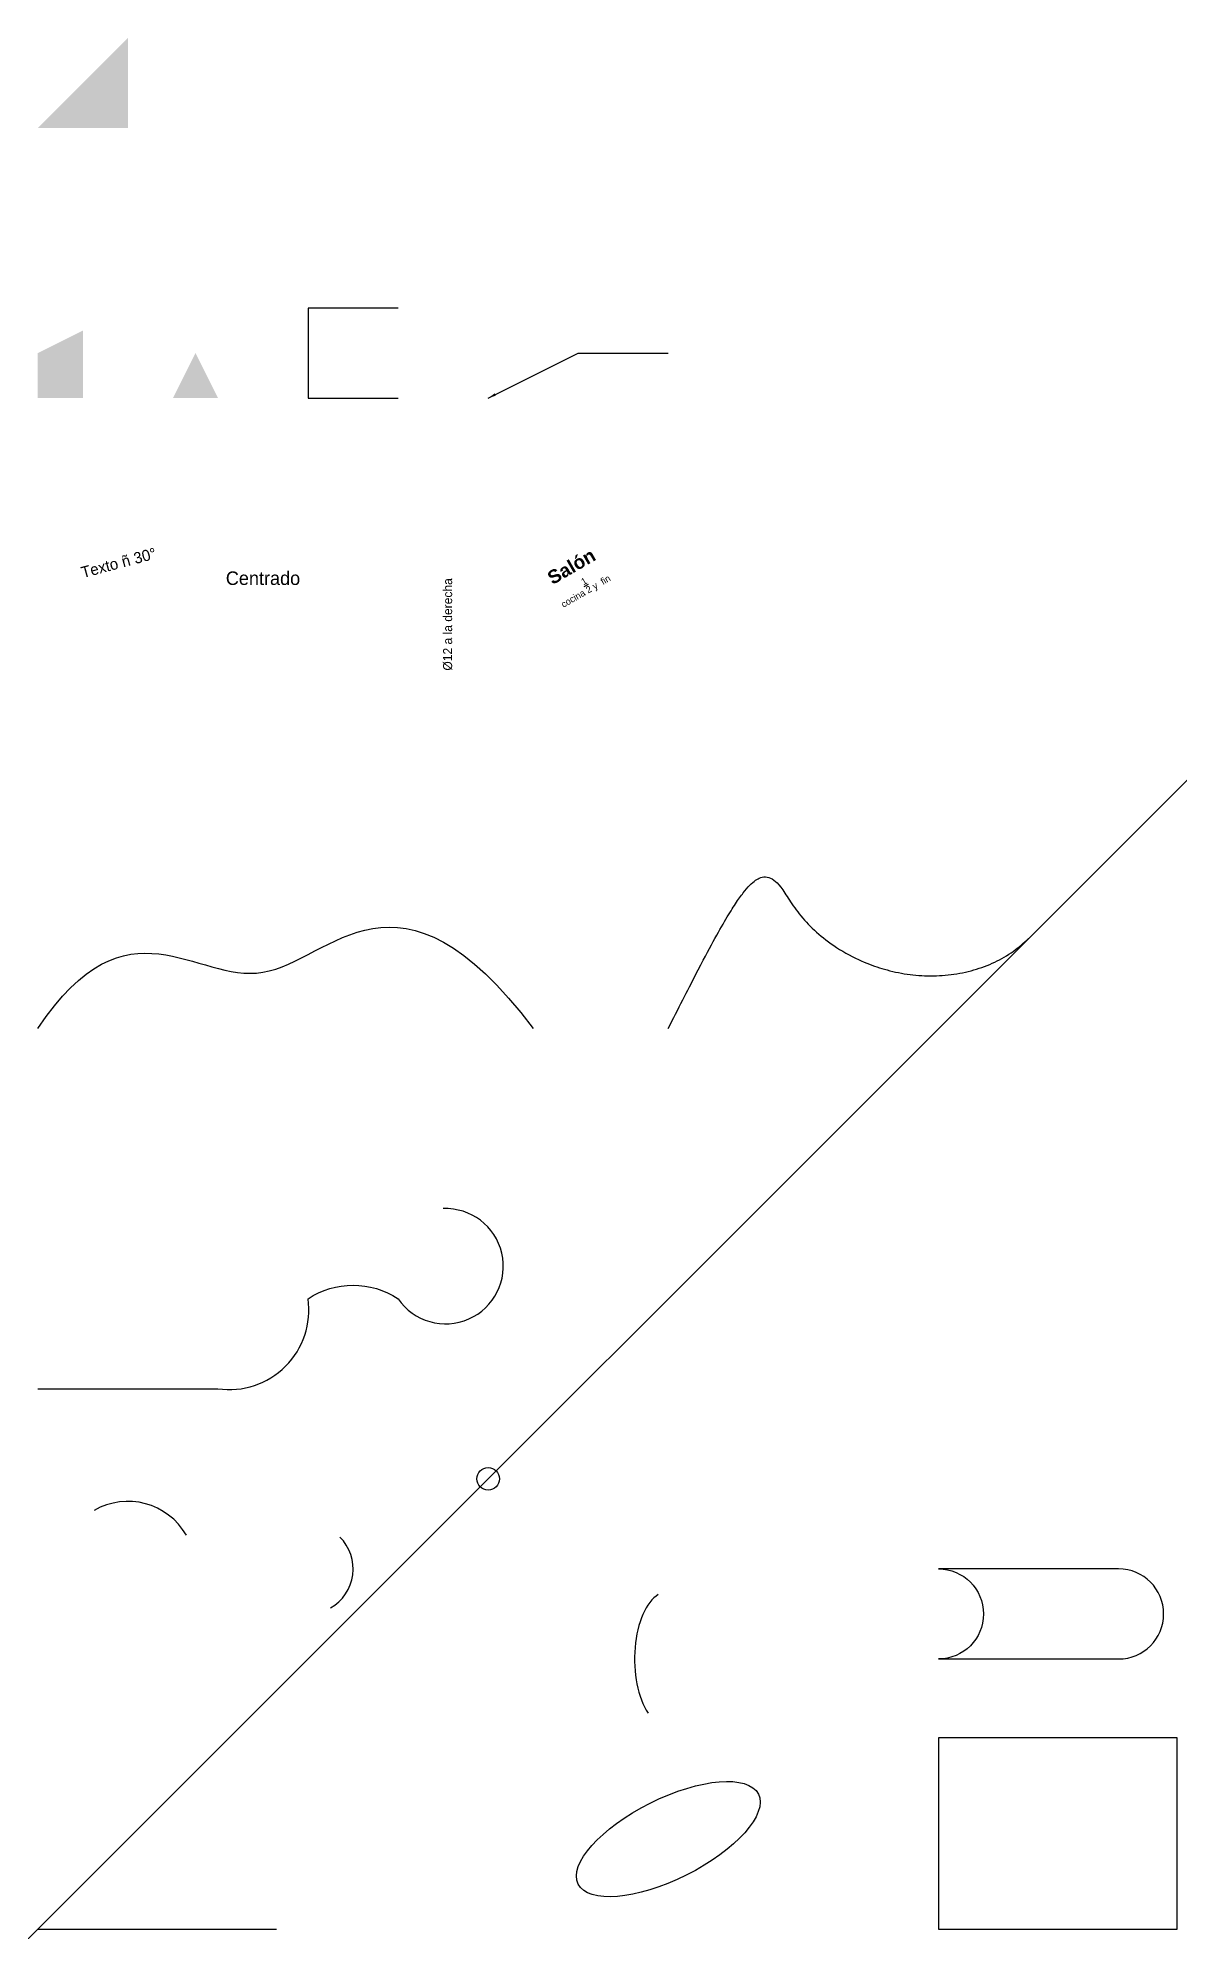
# Model space of a CAD drawing. Header units: metres. Extents: x 0 to 25.3, y 0 to 42.
import ezdxf
from ezdxf.enums import TextEntityAlignment as Align

# ---------------------------------------------------------------- set-up
doc = ezdxf.new("R2010")
doc.units = ezdxf.units.M
doc.styles.add('OpenSansCondensed-Light', font='OpenSansCondensed-Light.ttf')
doc.dimstyles.new('EZDXF', dxfattribs={"dimtxt": 0.25, "dimasz": 0.175, "dimexe": 0.375, "dimexo": 0.125, "dimgap": 0.1, "dimtad": 1, "dimlfac": 100, "dimzin": 12, "dimdsep": 46, "dimtxsty": 'OpenSansCondensed-Light', "dimblk": 'ARCHTICK', "dimcen": 2.5, "dimazin": 3, "dimtfac": 0.5, "dimtmove": 2, "dimatfit": 3})

# ---------------------------------------------------------------- blocks, each defined once
blk = doc.blocks.new('_ARCHTICK')
at = {"color": 0, "linetype": 'BYBLOCK', "const_width": 0.15}
blk.add_lwpolyline([(-0.5, -0.5), (0.5, 0.5)], dxfattribs=at)

msp = doc.modelspace()

# ---------------------------------------------------------------- hatches: boundary and pattern name
msp.add_hatch(color=7).paths.add_polyline_path([(0, 40), (2, 40), (2, 42)])

# ---------------------------------------------------------------- linework, layer by layer
msp.add_line((0, 0), (5.3, 0))
msp.add_xline((0, 0), (0.707107, 0.707107))
msp.add_lwpolyline([(0, 12), (4, 12, 0.5), (6, 14, -0.3), (8, 14, 1.7), (9, 16)], format="xyb")
msp.add_lwpolyline([(20, 6), (24, 6, 1), (24, 8), (20, 8, -1)], format="xyb", close=True)
msp.add_lwpolyline([(20, 0), (25.3, 0), (25.3, 4.25), (20, 4.25)], close=True)
msp.add_circle((10, 10), 0.25)
for centre, radius, start, end in [((2, 8), 1.5, 30, 120), ((6, 8), 1, 300, 45)]:
    msp.add_arc(centre, radius, start, end)
msp.add_ellipse((14, 6), major_axis=(0, 1.5), ratio=0.5, start_param=0.3, end_param=2.5)
msp.add_ellipse((14, 2), major_axis=(2, 1), ratio=0.4)
msp.add_open_spline([(0, 20), (2, 23), (5, 19), (8, 24), (11, 20)], degree=3)
msp.add_rational_spline([(14, 20), (16, 24), (19, 19), (22, 22)], [1, 2.5, 0.7, 1], degree=2)
for points in [[(0, 34), (1, 34), (0, 35), (1, 35.5)], [(3, 34), (4, 34), (3.5, 35)]]:
    msp.add_solid(points)
at = {"invisible_edges": 2}
msp.add_3dface([(6, 34), (8, 34), (8, 36, 1), (6, 36, 1)], dxfattribs=at)

# ---------------------------------------------------------------- texts
msp.add_text('Texto ñ 30%%d', height=0.25, rotation=15).set_placement((1, 30))
msp.add_text('Centrado', height=0.3).set_placement((5, 30), align=Align.MIDDLE_CENTER)
msp.add_text('%%c12 a la derecha', height=0.2, rotation=90).set_placement((9, 30), align=Align.TOP_RIGHT)
at = {"insert": (12, 30), "char_height": 0.3, "attachment_point": 5, "rotation": 30}
msp.add_mtext('{\\fArial|b1;Salón}\\P\\H0.5x;cocina \\S1/2; y \\~fin', dxfattribs=at)

# ---------------------------------------------------------------- leaders
msp.add_leader([(10, 34), (12, 35), (14, 35)], dimstyle='EZDXF')

doc.saveas('drawing.dxf')
